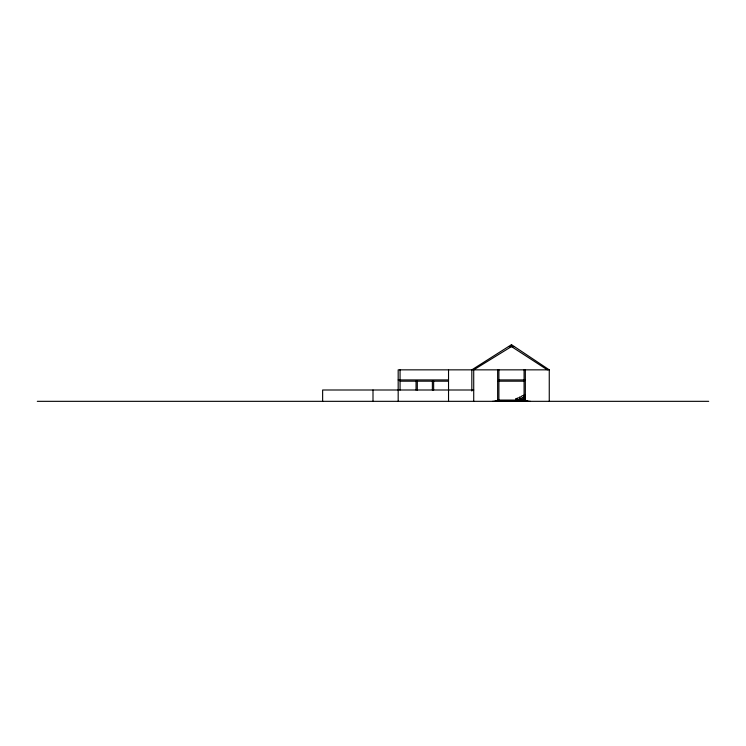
<?xml version="1.0" encoding="UTF-8"?>
<svg xmlns="http://www.w3.org/2000/svg" width="746" height="746" viewBox="0 0 746 746"><rect width="100%" height="100%" fill="white"/><g stroke="black" fill="none" stroke-linecap="round" stroke-linejoin="round"><path stroke-width="1.12" d="M549.261 401.329L549.261 369.848L511.486 344.671L471.826 369.848L471.826 391.053M511.486 344.671L511.486 346.564L473.719 369.848L473.719 401.329M508.511 346.564L514.32 346.564M549.261 369.848L398.178 369.848L398.178 401.329M398.178 379.928L448.532 379.928M498.757 379.928L525.38 379.928M400.061 381.187L448.532 381.187M498.263 381.187L524.513 381.187M473.719 389.999L322.636 389.999L322.636 401.329M525.128 395.688L522.191 395.688L520.932 396.947L519.673 396.947L519.673 397.581L517.155 398.205L517.155 398.877L515.896 398.877L515.896 400.07M523.45 397.599L522.191 397.581L522.191 400.07M515.896 398.84L517.155 398.84M519.673 398.84C522.825 399.119 518.405 398.038 519.673 400.07M497.638 400.07L525.333 400.07M37.3 401.329L708.7 401.329M511.486 346.564L547.368 369.848M530.369 401.329L492.602 401.329M527.851 400.91L495.12 400.91M525.333 369.848L525.333 400.49M524.708 394.429L523.45 395.688M524.708 396.34L524.708 400.07M524.074 369.848L524.074 400.07M523.45 396.947L523.45 400.07M520.932 398.233L520.932 400.07M518.414 399.492L518.414 400.07M498.897 369.848L498.897 400.07M497.638 369.848L497.638 400.49M448.532 369.848L448.532 401.329M433.64 381.187L433.64 390.074M432.382 381.187L432.382 390.074M417.303 381.187L417.303 390.074M416.044 381.187L416.044 390.074M400.061 369.848L400.061 390.074M373 389.999L373 401.329"/></g></svg>
